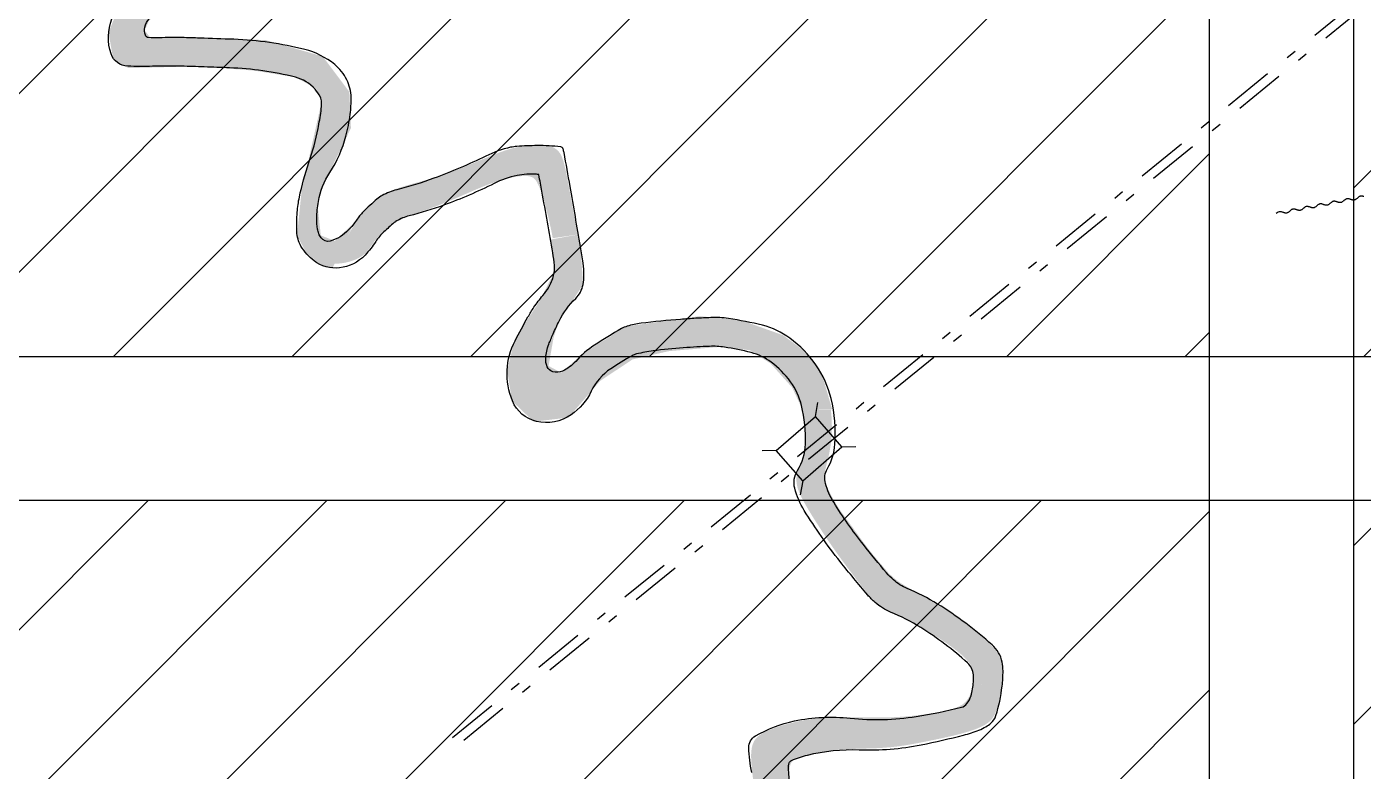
# Model space of a CAD drawing. Header units: metres. Extents: x 511779 to 512620, y 196282 to 196876.
# Drawn here: x 512530.68 to 512543.9, y 196389.82 to 196397.19 of the extents above; entities that cross this region are included whole.
import ezdxf

# ---------------------------------------------------------------- set-up
doc = ezdxf.new("R2010")
doc.units = ezdxf.units.M
doc.header["$MEASUREMENT"] = 0
doc.linetypes.add('DASHDOT', pattern=[1, 0.5, -0.25, 0, -0.25])
doc.layers.get('0').update_dxf_attribs({"linetype": 'CONTINUOUS'})
for name, color, linetype in [('BANGUNAN', 5, 'CONTINUOUS'), ('KOP', 7, 'CONTINUOUS'), ('sungai', 45, 'CONTINUOUS')]:
    doc.layers.add(name, color=color, linetype=linetype)

# ---------------------------------------------------------------- blocks, each defined once
blk = doc.blocks.new('jembatan')
at = {"color": 74, "linetype": 'Continuous'}
for p, q in [((0, 2.25), (-0.77, 3.2)), ((3.5, 2.25), (4.27, 3.2)), ((0, 2.25), (0, -2.25)), ((0, 2.25), (3.5, 2.25)), ((3.5, 2.25), (3.5, -2.25)), ((0, -2.25), (-0.77, -3.2)), ((0, -2.25), (3.5, -2.25)), ((3.5, -2.25), (4.27, -3.2))]:
    blk.add_line(p, q, dxfattribs=at)

msp = doc.modelspace()

# ---------------------------------------------------------------- hatches: boundary and pattern name
at = {"layer": 'KOP', "ltscale": 0.5}
h = msp.add_hatch(dxfattribs=at)
h.set_pattern_fill('ANSI31', color=1, scale=10, style=0)
h.set_pattern_definition([(45, (71.4876, 0), (-0.8838834765, 0.8838834765), [])])
edge = h.paths.add_edge_path(flags=16)
edge.add_arc((512532.423, 196433.478), 3.057, 0, 360)
h.paths.add_polyline_path([(512523.858, 196440.95), (512543.808, 196440.95), (512543.808, 196423.85), (512523.858, 196423.85)])
h.paths.add_polyline_path([(512542.383, 196440.95), (512562.333, 196440.95), (512562.333, 196423.85), (512542.383, 196423.85)])
edge = h.paths.add_edge_path(flags=16)
edge.add_arc((512551.955, 196433.478), 3.057, 0, 360)
h.paths.add_polyline_path([(512560.908, 196440.95), (512580.858, 196440.95), (512580.858, 196423.85), (512560.908, 196423.85)])
edge = h.paths.add_edge_path(flags=16)
edge.add_arc((512570.126, 196433.478), 3.057, 0, 360)
h.paths.add_polyline_path([(512579.433, 196425.275), (512599.383, 196425.275), (512599.383, 196408.175), (512579.433, 196408.175)])
edge = h.paths.add_edge_path(flags=16)
edge.add_arc((512589.144, 196417.665), 3.057, 0, 360)
h.paths.add_polyline_path([(512560.908, 196425.275), (512580.858, 196425.275), (512580.858, 196408.175), (512560.908, 196408.175)])
h.paths.add_polyline_path([(512542.383, 196425.275), (512562.333, 196425.275), (512562.333, 196408.175), (512542.383, 196408.175)])
h.paths.add_polyline_path([(512523.858, 196425.275), (512543.808, 196425.275), (512543.808, 196408.175), (512523.858, 196408.175)])
h.paths.add_polyline_path([(512505.333, 196425.275), (512525.283, 196425.275), (512525.283, 196408.175), (512505.333, 196408.175)])
h.paths.add_polyline_path([(512523.858, 196409.6), (512543.808, 196409.6), (512543.808, 196392.5), (512523.858, 196392.5)])
h.paths.add_polyline_path([(512505.333, 196409.6), (512525.283, 196409.6), (512525.283, 196392.5), (512505.333, 196392.5)])
h.paths.add_polyline_path([(512542.383, 196409.6), (512562.333, 196409.6), (512562.333, 196392.5), (512542.383, 196392.5)])
h.paths.add_polyline_path([(512560.908, 196409.6), (512580.858, 196409.6), (512580.858, 196392.5), (512560.908, 196392.5)])
h.paths.add_polyline_path([(512579.433, 196409.6), (512599.383, 196409.6), (512599.383, 196392.5), (512579.433, 196392.5)])
h.paths.add_polyline_path([(512597.958, 196393.925), (512617.908, 196393.925), (512617.908, 196376.825), (512597.958, 196376.825)])
h.paths.add_polyline_path([(512579.433, 196393.925), (512599.383, 196393.925), (512599.383, 196376.825), (512579.433, 196376.825)])
h.paths.add_polyline_path([(512560.908, 196393.925), (512580.858, 196393.925), (512580.858, 196376.825), (512560.908, 196376.825)])
h.paths.add_polyline_path([(512542.383, 196393.925), (512562.333, 196393.925), (512562.333, 196376.825), (512542.383, 196376.825)])
h.paths.add_polyline_path([(512523.858, 196393.925), (512543.808, 196393.925), (512543.808, 196376.825), (512523.858, 196376.825)])
edge = h.paths.add_edge_path(flags=16)
edge.add_arc((512571.015, 196385.187), 3.057, 0, 360)
edge = h.paths.add_edge_path(flags=16)
edge.add_arc((512551.79, 196384.481), 3.057, 0, 360)
edge = h.paths.add_edge_path(flags=16)
edge.add_arc((512532.988, 196384.481), 3.057, 0, 360)
edge = h.paths.add_edge_path(flags=16)
edge.add_arc((512533.899, 196400.421), 3.057, 0, 360)
edge = h.paths.add_edge_path(flags=16)
edge.add_arc((512514.397, 196399.691), 3.057, 0, 360)
edge = h.paths.add_edge_path(flags=16)
edge.add_arc((512515.155, 196416.926), 3.057, 0, 360)
edge = h.paths.add_edge_path(flags=16)
edge.add_arc((512533.571, 196417.021), 3.057, 0, 360)
edge = h.paths.add_edge_path(flags=16)
edge.add_arc((512552.148, 196417.106), 3.057, 0, 360)
edge = h.paths.add_edge_path(flags=16)
edge.add_arc((512552.949, 196400.556), 3.057, 0, 360)
edge = h.paths.add_edge_path(flags=16)
edge.add_arc((512570.351, 196400.556), 3.057, 0, 360)
edge = h.paths.add_edge_path(flags=16)
edge.add_arc((512570.294, 196416.853), 3.057, 0, 360)
edge = h.paths.add_edge_path(flags=16)
edge.add_arc((512589.265, 196401.204), 3.057, 0, 360)
edge = h.paths.add_edge_path(flags=16)
edge.add_arc((512589.798, 196384.821), 3.057, 0, 360)
edge = h.paths.add_edge_path(flags=16)
edge.add_arc((512608.213, 196384.944), 3.057, 0, 360)
at = {"layer": 'sungai', "ltscale": 30}
for points in [[(512532.682, 196397.068), (512531.902, 196397.078), (512531.847, 196397.148), (512531.887, 196397.242), (512531.936, 196397.292), (512532.095, 196397.311), (512532.329, 196397.316), (512532.513, 196397.331), (512532.672, 196397.381), (512532.727, 196397.46), (512532.747, 196397.57), (512532.714, 196398.159), (512532.72, 196398.349), (512532.53, 196398.362), (512532.442, 196397.625), (512531.861, 196397.599), (512531.607, 196397.421), (512531.488, 196397.128), (512531.538, 196396.85), (512531.687, 196396.776), (512532.378, 196396.795), (512532.935, 196396.751), (512533.337, 196396.686), (512533.541, 196396.577), (512533.598, 196396.449), (512533.399, 196395.561), (512533.354, 196395.119), (512533.449, 196394.945), (512533.608, 196394.819), (512533.703, 196394.794), (512533.917, 196395.246), (512533.728, 196395.068), (512533.589, 196395.122), (512533.554, 196395.45), (512533.638, 196395.673), (512533.887, 196396.182), (512533.872, 196396.54), (512533.608, 196396.892), (512533.045, 196397.053)], [(512534.792, 196395.435), (512534.832, 196395.451), (512534.872, 196395.467), (512534.913, 196395.484), (512534.954, 196395.502), (512534.995, 196395.52), (512535.038, 196395.538), (512535.081, 196395.557), (512535.125, 196395.576), (512535.169, 196395.594), (512535.212, 196395.612), (512535.256, 196395.629), (512535.298, 196395.644), (512535.34, 196395.658), (512535.38, 196395.67), (512535.42, 196395.681), (512535.457, 196395.69), (512535.493, 196395.697), (512535.527, 196395.703), (512535.558, 196395.707), (512535.587, 196395.709), (512535.612, 196395.71), (512535.635, 196395.709), (512535.656, 196395.706), (512535.674, 196395.7), (512535.69, 196395.692), (512535.705, 196395.679), (512535.719, 196395.663), (512535.732, 196395.641), (512535.745, 196395.615), (512535.759, 196395.583), (512535.772, 196395.545), (512535.786, 196395.504), (512535.799, 196395.459), (512535.812, 196395.411), (512535.825, 196395.361), (512535.838, 196395.311), (512535.85, 196395.26), (512535.861, 196395.209), (512535.872, 196395.16), (512535.881, 196395.111), (512535.884, 196395.094), (512536.127, 196395.13), (512536.122, 196395.163), (512536.114, 196395.213), (512536.106, 196395.264), (512536.097, 196395.313), (512536.089, 196395.362), (512536.08, 196395.409), (512536.071, 196395.455), (512536.063, 196395.498), (512536.055, 196395.54), (512536.048, 196395.58), (512536.041, 196395.618), (512536.034, 196395.655), (512536.028, 196395.689), (512536.021, 196395.722), (512536.015, 196395.753), (512536.009, 196395.782), (512536.002, 196395.81), (512535.996, 196395.836), (512535.988, 196395.861), (512535.98, 196395.884), (512535.972, 196395.905), (512535.962, 196395.925), (512535.95, 196395.942), (512535.937, 196395.957), (512535.923, 196395.971), (512535.907, 196395.982), (512535.889, 196395.992), (512535.871, 196396), (512535.851, 196396.006), (512535.83, 196396.011), (512535.809, 196396.015), (512535.788, 196396.017), (512535.766, 196396.019), (512535.744, 196396.019), (512535.722, 196396.019), (512535.699, 196396.018), (512535.677, 196396.016), (512535.654, 196396.014), (512535.631, 196396.011), (512535.609, 196396.008), (512535.586, 196396.005), (512535.563, 196396.001), (512535.54, 196395.996), (512535.515, 196395.991), (512535.49, 196395.985), (512535.464, 196395.978), (512535.437, 196395.969), (512535.408, 196395.96), (512535.378, 196395.949), (512535.345, 196395.938), (512535.312, 196395.925), (512535.277, 196395.911), (512535.241, 196395.896), (512535.204, 196395.881), (512535.167, 196395.866), (512535.128, 196395.85), (512535.09, 196395.834), (512535.051, 196395.818), (512535.012, 196395.802), (512534.973, 196395.786), (512534.935, 196395.771), (512534.897, 196395.756), (512534.859, 196395.742), (512534.823, 196395.729), (512534.79, 196395.718, -0.000047), (512534.789, 196395.717), (512534.752, 196395.705), (512534.718, 196395.695), (512534.685, 196395.685), (512534.652, 196395.675), (512534.619, 196395.666), (512534.586, 196395.657), (512534.553, 196395.648), (512534.52, 196395.639), (512534.487, 196395.63), (512534.454, 196395.62), (512534.422, 196395.611), (512534.391, 196395.601), (512534.361, 196395.592), (512534.333, 196395.582), (512534.306, 196395.572), (512534.282, 196395.562), (512534.259, 196395.552), (512534.238, 196395.541), (512534.218, 196395.529), (512534.199, 196395.517), (512534.18, 196395.504), (512534.162, 196395.491), (512534.143, 196395.476), (512534.123, 196395.46), (512534.103, 196395.443), (512534.083, 196395.425), (512534.063, 196395.406), (512534.042, 196395.387), (512534.023, 196395.367), (512534.003, 196395.347), (512533.985, 196395.327), (512533.968, 196395.309, 0.00909), (512533.956, 196395.293), (512533.7, 196394.845), (512533.72, 196394.843), (512533.752, 196394.843), (512533.785, 196394.845), (512533.818, 196394.85), (512533.851, 196394.857), (512533.884, 196394.866), (512533.916, 196394.877), (512533.946, 196394.889), (512533.974, 196394.904), (512533.999, 196394.92), (512534.02, 196394.937), (512534.04, 196394.956), (512534.057, 196394.976), (512534.073, 196394.997), (512534.088, 196395.018), (512534.104, 196395.04), (512534.12, 196395.063), (512534.138, 196395.087), (512534.158, 196395.11), (512534.18, 196395.133), (512534.204, 196395.157), (512534.23, 196395.18), (512534.259, 196395.202), (512534.289, 196395.224), (512534.321, 196395.244), (512534.355, 196395.264), (512534.391, 196395.282), (512534.429, 196395.299), (512534.468, 196395.315), (512534.508, 196395.33), (512534.548, 196395.345), (512534.589, 196395.36), (512534.63, 196395.374), (512534.671, 196395.389), (512534.712, 196395.403), (512534.752, 196395.419)], [(512536.184, 196394.636), (512536.159, 196395.011), (512536.129, 196395.129), (512535.867, 196395.082), (512535.888, 196394.922, -0.00986), (512535.899, 196394.839), (512535.907, 196394.78), (512535.901, 196394.767, -0.037872), (512535.893, 196394.726), (512535.893, 196394.726), (512535.893, 196394.726), (512535.893, 196394.726, -0.071808), (512535.844, 196394.609), (512535.844, 196394.609), (512535.844, 196394.609, 0.071808), (512535.893, 196394.726, 0.037872), (512535.901, 196394.767), (512535.756, 196394.477), (512535.575, 196394.2, 0.001018), (512535.559, 196394.171), (512535.502, 196394.058), (512535.901, 196394.202), (512535.946, 196394.272, -0.000303), (512535.948, 196394.275, -0.060231), (512536.058, 196394.442)], [(512538.163, 196394.135), (512537.778, 196394.273, 0.005682), (512537.698, 196394.288), (512537.476, 196394.31, 0.007387), (512537.449, 196394.309, 0.004113), (512537.3, 196394.302, 0.004071), (512537.15, 196394.292, 0.002904), (512537.067, 196394.286), (512536.806, 196394.25), (512536.616, 196394.223, 0.054791), (512536.564, 196394.2, 0.001828), (512536.523, 196394.176), (512536.46, 196394.126), (512536.205, 196393.97), (512535.966, 196393.765), (512535.843, 196393.831), (512535.892, 196394.11), (512535.926, 196394.219), (512535.919, 196394.217, 0.005652), (512535.888, 196394.149), (512535.888, 196394.149), (512535.888, 196394.149), (512535.888, 196394.149), (512535.888, 196394.149), (512535.888, 196394.149), (512535.888, 196394.149), (512535.888, 196394.149), (512535.888, 196394.149), (512535.888, 196394.149), (512535.888, 196394.149), (512535.888, 196394.149, -0.005652), (512535.919, 196394.217), (512535.499, 196394.056), (512535.433, 196393.788), (512535.481, 196393.486), (512535.695, 196393.28), (512536.04, 196393.321), (512536.353, 196393.683), (512536.674, 196393.896), (512537.036, 196393.978), (512537.546, 196394.02), (512537.834, 196393.987), (512538.04, 196393.855), (512538.254, 196393.617), (512538.353, 196393.403), (512538.649, 196393.403), (512538.549, 196393.745, 0.029264), (512538.489, 196393.841, 0.038566), (512538.374, 196393.979)], [(512537.341, 196394.324), (512537.073, 196394.286, -0.002674), (512537.15, 196394.292), (512537.15, 196394.292), (512537.15, 196394.292), (512537.15, 196394.292), (512537.15, 196394.292, 0.002674), (512537.073, 196394.286), (512536.575, 196394.217), (512536.46, 196394.126), (512538.163, 196394.135), (512537.778, 196394.273)], [(512538.633, 196393.04), (512538.637, 196393.07), (512538.64, 196393.102), (512538.643, 196393.134), (512538.644, 196393.168), (512538.646, 196393.203), (512538.646, 196393.24), (512538.645, 196393.277), (512538.644, 196393.315), (512538.641, 196393.353), (512538.637, 196393.391), (512538.636, 196393.398), (512538.354, 196393.404, -0.060113), (512538.385, 196393.058, -0.13376), (512538.305, 196392.796), (512538.303, 196392.785), (512538.577, 196392.778), (512538.58, 196392.797), (512538.584, 196392.817), (512538.589, 196392.837), (512538.594, 196392.859), (512538.6, 196392.882), (512538.606, 196392.905), (512538.612, 196392.93), (512538.618, 196392.956), (512538.623, 196392.983), (512538.628, 196393.011)], [(512538.583, 196392.669), (512538.583, 196392.669, -0.071421), (512538.576, 196392.723), (512538.576, 196392.726), (512538.575, 196392.743), (512538.575, 196392.76), (512538.577, 196392.778), (512538.303, 196392.785), (512538.302, 196392.78), (512538.298, 196392.754), (512538.296, 196392.727), (512538.295, 196392.702), (512538.297, 196392.676), (512538.301, 196392.651), (512538.307, 196392.625), (512538.317, 196392.597), (512538.329, 196392.567), (512538.345, 196392.534), (512538.364, 196392.498), (512538.386, 196392.458), (512538.412, 196392.413), (512538.442, 196392.364), (512538.474, 196392.312), (512538.509, 196392.258), (512538.545, 196392.202), (512538.582, 196392.145), (512538.62, 196392.089), (512538.658, 196392.034), (512538.695, 196391.981), (512538.732, 196391.93), (512538.768, 196391.881), (512538.803, 196391.834), (512538.837, 196391.789), (512538.869, 196391.747), (512538.899, 196391.707), (512538.928, 196391.669), (512538.955, 196391.634), (512538.98, 196391.601), (512539.004, 196391.57), (512539.028, 196391.542), (512539.052, 196391.516), (512539.076, 196391.492), (512539.102, 196391.469), (512539.129, 196391.449), (512539.159, 196391.429), (512539.19, 196391.412), (512539.224, 196391.395), (512539.259, 196391.378), (512539.295, 196391.362), (512539.333, 196391.346), (512539.371, 196391.329), (512539.408, 196391.311), (512539.768, 196391.42), (512539.766, 196391.421), (512539.741, 196391.437), (512539.715, 196391.453), (512539.689, 196391.469), (512539.662, 196391.486), (512539.635, 196391.502), (512539.607, 196391.519), (512539.579, 196391.536), (512539.549, 196391.553), (512539.52, 196391.57), (512539.489, 196391.588), (512539.459, 196391.605), (512539.428, 196391.623), (512539.398, 196391.641), (512539.369, 196391.658), (512539.342, 196391.675), (512539.316, 196391.692), (512539.292, 196391.709), (512539.27, 196391.726), (512539.251, 196391.742), (512539.233, 196391.759), (512539.216, 196391.775), (512539.2, 196391.792), (512539.185, 196391.81), (512539.169, 196391.828), (512539.153, 196391.847), (512539.136, 196391.867), (512539.117, 196391.889), (512539.099, 196391.911), (512539.079, 196391.934), (512539.059, 196391.958), (512539.039, 196391.983), (512539.019, 196392.008), (512538.999, 196392.034), (512538.978, 196392.061), (512538.958, 196392.088), (512538.938, 196392.115), (512538.918, 196392.142), (512538.899, 196392.169), (512538.879, 196392.196), (512538.86, 196392.223), (512538.842, 196392.248), (512538.823, 196392.273), (512538.805, 196392.297), (512538.788, 196392.321), (512538.771, 196392.344), (512538.754, 196392.368), (512538.738, 196392.391), (512538.721, 196392.415), (512538.705, 196392.439), (512538.69, 196392.464), (512538.675, 196392.49), (512538.66, 196392.515), (512538.646, 196392.54), (512538.633, 196392.565), (512538.621, 196392.589), (512538.61, 196392.612), (512538.601, 196392.634), (512538.593, 196392.654), (512538.587, 196392.673), (512538.582, 196392.691), (512538.578, 196392.709), (512538.576, 196392.723, 0.07142), (512538.583, 196392.669)], [(512540.117, 196390.26), (512540.14, 196390.271), (512540.161, 196390.283), (512540.18, 196390.295), (512540.198, 196390.308), (512540.214, 196390.322), (512540.228, 196390.337), (512540.24, 196390.353), (512540.25, 196390.37), (512540.259, 196390.388), (512540.267, 196390.407), (512540.274, 196390.427), (512540.28, 196390.448), (512540.286, 196390.471), (512540.292, 196390.495), (512540.298, 196390.52), (512540.303, 196390.546), (512540.309, 196390.572), (512540.314, 196390.6), (512540.319, 196390.627), (512540.324, 196390.655), (512540.327, 196390.673), (512540.043, 196390.68), (512540.042, 196390.672), (512540.037, 196390.65), (512540.031, 196390.629), (512540.025, 196390.609), (512540.017, 196390.59), (512540.01, 196390.572), (512540.001, 196390.554), (512539.991, 196390.538), (512539.98, 196390.523), (512539.968, 196390.509), (512539.954, 196390.496), (512539.939, 196390.484), (512539.921, 196390.473), (512539.902, 196390.463), (512539.88, 196390.454), (512539.856, 196390.445), (512539.83, 196390.436), (512539.801, 196390.429), (512539.77, 196390.421), (512539.735, 196390.414), (512539.697, 196390.407), (512539.657, 196390.4), (512539.613, 196390.393), (512539.567, 196390.386), (512539.519, 196390.38), (512539.469, 196390.374), (512539.417, 196390.369), (512539.364, 196390.364), (512539.311, 196390.361), (512539.257, 196390.358), (512539.202, 196390.357), (512539.148, 196390.356), (512539.094, 196390.355), (512539.041, 196390.355), (512538.988, 196390.356), (512538.936, 196390.356), (512538.886, 196390.357), (512538.838, 196390.357), (512538.791, 196390.357), (512538.745, 196390.357), (512538.701, 196390.357), (512538.659, 196390.356), (512538.617, 196390.355), (512538.577, 196390.353), (512538.538, 196390.35), (512538.5, 196390.347), (512538.462, 196390.342), (512538.426, 196390.337), (512538.389, 196390.332), (512538.354, 196390.325), (512538.318, 196390.318), (512538.282, 196390.31), (512538.246, 196390.301), (512538.21, 196390.292), (512538.174, 196390.282), (512538.138, 196390.271), (512538.103, 196390.259), (512538.07, 196390.248), (512538.038, 196390.235), (512538.009, 196390.223), (512537.982, 196390.21), (512537.958, 196390.198), (512537.937, 196390.184), (512537.918, 196390.171), (512537.903, 196390.156), (512537.889, 196390.14), (512537.878, 196390.123), (512537.869, 196390.104), (512537.861, 196390.083), (512537.855, 196390.06), (512537.851, 196390.035), (512537.848, 196390.007), (512537.847, 196389.975), (512537.848, 196389.941), (512537.85, 196389.903), (512537.853, 196389.861), (512537.858, 196389.815), (512537.864, 196389.765), (512537.869, 196389.729, -0.021905), (512537.91, 196389.427), (512537.91, 196389.427, 0.021905), (512537.869, 196389.729), (512537.871, 196389.712), (512537.879, 196389.655), (512537.887, 196389.597), (512537.894, 196389.538), (512537.901, 196389.48), (512537.906, 196389.422), (512537.91, 196389.366), (512537.912, 196389.313), (512537.912, 196389.262), (512537.91, 196389.214), (512537.907, 196389.168), (512537.903, 196389.125), (512537.897, 196389.084), (512538.3, 196389.066), (512538.3, 196389.095), (512538.299, 196389.124), (512538.298, 196389.153), (512538.296, 196389.182), (512538.294, 196389.21), (512538.291, 196389.239), (512538.288, 196389.268), (512538.285, 196389.296), (512538.281, 196389.324), (512538.277, 196389.352), (512538.272, 196389.38), (512538.268, 196389.408), (512538.264, 196389.435), (512538.259, 196389.462), (512538.255, 196389.488), (512538.251, 196389.514), (512538.247, 196389.54), (512538.243, 196389.566), (512538.239, 196389.592), (512538.236, 196389.618), (512538.233, 196389.644), (512538.231, 196389.67), (512538.229, 196389.696), (512538.227, 196389.722), (512538.226, 196389.747), (512538.225, 196389.772), (512538.225, 196389.796), (512538.226, 196389.818), (512538.227, 196389.839), (512538.229, 196389.858), (512538.232, 196389.874), (512538.236, 196389.889), (512538.241, 196389.902), (512538.248, 196389.913), (512538.256, 196389.923), (512538.267, 196389.933), (512538.281, 196389.941), (512538.302, 196389.951, -0.001702), (512538.308, 196389.954), (512538.317, 196389.958), (512538.34, 196389.965), (512538.365, 196389.973), (512538.391, 196389.98), (512538.419, 196389.988), (512538.448, 196389.994), (512538.478, 196390.001), (512538.508, 196390.007), (512538.538, 196390.012), (512538.568, 196390.017), (512538.598, 196390.022), (512538.628, 196390.026), (512538.66, 196390.03), (512538.692, 196390.034), (512538.726, 196390.036), (512538.762, 196390.039), (512538.8, 196390.041), (512538.839, 196390.043), (512538.879, 196390.045), (512538.92, 196390.046), (512538.961, 196390.047), (512539.002, 196390.049), (512539.041, 196390.05), (512539.079, 196390.051), (512539.116, 196390.053), (512539.151, 196390.055), (512539.184, 196390.058), (512539.217, 196390.06), (512539.248, 196390.063), (512539.279, 196390.067), (512539.309, 196390.07), (512539.34, 196390.075), (512539.37, 196390.079), (512539.4, 196390.084), (512539.43, 196390.089), (512539.46, 196390.095), (512539.49, 196390.1), (512539.52, 196390.106), (512539.55, 196390.112), (512539.58, 196390.118), (512539.61, 196390.124), (512539.64, 196390.13), (512539.67, 196390.136), (512539.701, 196390.143), (512539.731, 196390.149), (512539.762, 196390.156), (512539.793, 196390.163), (512539.824, 196390.17), (512539.856, 196390.177), (512539.887, 196390.185), (512539.919, 196390.193), (512539.95, 196390.202), (512539.981, 196390.211), (512540.01, 196390.22), (512540.039, 196390.229), (512540.067, 196390.239), (512540.092, 196390.249)]]:
    msp.add_hatch(color=43, dxfattribs=at).paths.add_polyline_path(points)
h = msp.add_hatch(color=43, dxfattribs=at)
h.paths.add_polyline_path([(512540.076, 196391.2), (512540.044, 196391.225), (512540.012, 196391.25), (512539.98, 196391.274), (512539.95, 196391.296), (512539.921, 196391.317), (512539.893, 196391.336), (512539.867, 196391.355), (512539.841, 196391.372), (512539.816, 196391.389), (512539.791, 196391.405), (512539.768, 196391.42), (512539.41, 196391.312, -0.004023), (512539.438, 196391.297), (512539.449, 196391.291), (512539.489, 196391.27), (512539.529, 196391.248), (512539.568, 196391.226), (512539.608, 196391.202), (512539.647, 196391.178), (512539.686, 196391.153), (512539.725, 196391.127), (512539.762, 196391.102), (512539.799, 196391.076), (512539.834, 196391.051), (512539.868, 196391.025), (512539.899, 196391), (512539.928, 196390.976), (512539.954, 196390.952), (512539.977, 196390.928), (512539.996, 196390.906), (512540.012, 196390.884), (512540.024, 196390.863), (512540.034, 196390.842), (512540.041, 196390.822), (512540.046, 196390.801), (512540.049, 196390.78), (512540.05, 196390.759), (512540.05, 196390.737), (512540.048, 196390.716), (512540.048, 196390.71, -0.001545), (512540.047, 196390.706, -0.010762), (512540.045, 196390.68), (512540.327, 196390.673), (512540.328, 196390.683), (512540.332, 196390.711), (512540.335, 196390.738), (512540.337, 196390.765), (512540.338, 196390.791), (512540.338, 196390.816), (512540.337, 196390.841), (512540.334, 196390.866), (512540.329, 196390.89), (512540.323, 196390.914), (512540.315, 196390.937), (512540.304, 196390.96), (512540.292, 196390.982), (512540.277, 196391.005), (512540.26, 196391.028), (512540.24, 196391.051), (512540.218, 196391.074), (512540.194, 196391.099), (512540.167, 196391.123), (512540.138, 196391.149), (512540.108, 196391.175)])
h.paths.add_polyline_path([(512538.325, 196392.567), (512539.527, 196391.138), (512539.681, 196391.268), (512538.479, 196392.696)], flags=9)

# ---------------------------------------------------------------- linework, layer by layer
at = {"color": 5, "linetype": 'Continuous', "lineweight": -3}
for points in [[(512523.858, 196409.6), (512543.808, 196409.6), (512543.808, 196392.5), (512523.858, 196392.5)], [(512542.383, 196409.6), (512562.333, 196409.6), (512562.333, 196392.5), (512542.383, 196392.5)], [(512523.858, 196393.925), (512543.808, 196393.925), (512543.808, 196376.825), (512523.858, 196376.825)], [(512542.383, 196393.925), (512562.333, 196393.925), (512562.333, 196376.825), (512542.383, 196376.825)]]:
    msp.add_lwpolyline(points, close=True, dxfattribs=at)
at = {"layer": 'BANGUNAN', "color": 3, "linetype": 'DASHDOT'}
for p, q in [((512534.892, 196390.158), (512547.087, 196400.082)), ((512535.003, 196390.132), (512547.198, 196400.056))]:
    msp.add_line(p, q, dxfattribs=at)
at = {"layer": 'sungai', "color": 43, "ltscale": 30}
for points in [[(512537.853, 196389.811, -0.044007), (512537.825, 196390.057, -0.273798), (512537.889, 196390.172, -0.081266), (512538.277, 196390.321, -0.077407), (512538.828, 196390.348, 0.065178), (512539.481, 196390.365, 0.023131), (512539.928, 196390.456, 0.1656), (512539.983, 196390.492, 0.093327), (512540.023, 196390.569, 0.057913), (512540.047, 196390.706, 0.015638), (512540.049, 196390.747, 0.021721), (512540.047, 196390.776, 0.19027), (512539.988, 196390.896, 0.042718), (512539.526, 196391.244, 0.043218), (512539.226, 196391.398, -0.082277), (512539.075, 196391.492, -0.036739), (512539.001, 196391.566, -0.008994), (512538.728, 196391.897, -0.028984), (512538.373, 196392.402, -0.075545), (512538.279, 196392.621, -0.205598), (512538.306, 196392.798, 0.132599), (512538.385, 196393.058, 0.066354), (512538.346, 196393.439, 0.098346), (512538.237, 196393.675, 0.076637), (512538.045, 196393.869, 0.096737), (512537.848, 196393.963, 0.025822), (512537.584, 196394.017, 0.047063), (512537.436, 196394.025, 0.004401), (512537.311, 196394.019, 0.00405), (512537.176, 196394.01, 0.01374), (512536.877, 196393.98, 0.025068), (512536.714, 196393.95, 0.074094), (512536.669, 196393.932, 0.014539), (512536.458, 196393.803, 0.135328), (512536.265, 196393.581, -0.12943), (512536.065, 196393.348, -0.212202), (512535.722, 196393.283, -0.242376), (512535.486, 196393.485, -0.108348), (512535.433, 196393.788, -0.110086), (512535.511, 196394.081, -0.008296), (512535.639, 196394.316, -0.019843), (512535.698, 196394.411, -0.025713), (512535.786, 196394.528, 0.037988), (512535.844, 196394.609, 0.071808), (512535.893, 196394.726, 0.09181), (512535.901, 196394.826, 0.014797), (512535.884, 196394.95, 0.003021), (512535.777, 196395.558, 0.001572), (512535.747, 196395.72, 0.116629), (512535.746, 196395.723, 0.199703), (512535.745, 196395.723, 0.013897), (512535.722, 196395.726, 0.035302), (512535.627, 196395.726, 0.034594), (512535.531, 196395.714, 0.065484), (512535.304, 196395.635, -0.028956), (512534.806, 196395.421, -0.025164), (512534.462, 196395.315, 0.068371), (512534.339, 196395.265, 0.047755), (512534.315, 196395.248, 0.010394), (512534.213, 196395.157, 0.05911), (512534.133, 196395.061, -0.043244), (512534.027, 196394.927, -0.178094), (512533.774, 196394.801, -0.194257), (512533.522, 196394.871, -0.095962), (512533.393, 196395.017, -0.126868), (512533.352, 196395.16, -0.025619), (512533.356, 196395.351, -0.032322), (512533.377, 196395.501, -0.031121), (512533.471, 196395.842, 0.031528), (512533.562, 196396.179, 0.017465), (512533.591, 196396.352, 0.035074), (512533.597, 196396.439, 0.114655), (512533.585, 196396.49, 0.063926), (512533.532, 196396.568, 0.152723), (512533.338, 196396.686, 0.051764), (512532.687, 196396.779, 0.001233), (512532.435, 196396.788, 0.001379), (512532.21, 196396.795, 0.014949), (512531.925, 196396.794, -0.017245), (512531.678, 196396.795, -0.312551), (512531.513, 196396.918, -0.175202), (512531.522, 196397.263, -0.112123)], [(512538.258, 196389.484, -0.016664), (512538.217, 196389.848, -0.106752), (512538.225, 196389.906, -0.208163), (512538.247, 196389.93, -0.040043), (512538.404, 196389.983, -0.070894), (512538.917, 196390.036, 0.059566), (512539.529, 196390.085, 0.01224), (512539.95, 196390.181, 0.033452), (512540.101, 196390.23, 0.034178), (512540.171, 196390.264, 0.04543), (512540.22, 196390.298, 0.145171), (512540.27, 196390.374, 0.043969), (512540.331, 196390.664, 0.029552), (512540.34, 196390.816, 0.052281), (512540.331, 196390.902, 0.158822), (512540.232, 196391.073, 0.045246), (512539.691, 196391.477, 0.038753), (512539.391, 196391.631, -0.082756), (512539.256, 196391.715, -0.034326), (512539.188, 196391.785, -0.009213), (512538.958, 196392.065, -0.028765), (512538.664, 196392.483, -0.072559), (512538.583, 196392.669, -0.200991), (512538.602, 196392.816, 0.114678), (512538.677, 196393.057, 0.076663), (512538.639, 196393.508, 0.095273), (512538.489, 196393.841, 0.0797), (512538.231, 196394.105, 0.098604), (512537.96, 196394.233, 0.023972), (512537.623, 196394.3, 0.047351), (512537.449, 196394.309, 0.004113), (512537.3, 196394.302, 0.004071), (512537.15, 196394.292, 0.013718), (512536.758, 196394.253, 0.038891), (512536.621, 196394.224, 0.060223), (512536.564, 196394.2, 0.011878), (512536.297, 196394.037, 0.069512), (512536.111, 196393.876, -0.107761), (512535.982, 196393.781, -0.174386), (512535.885, 196393.774, -0.230884), (512535.828, 196393.824, -0.117894), (512535.815, 196393.909, -0.072356), (512535.845, 196394.045, -0.013227), (512535.888, 196394.149, -0.01059), (512535.948, 196394.275, -0.083739), (512536.111, 196394.499, 0.151534), (512536.184, 196394.636, 0.048454), (512536.193, 196394.729, 0.037314), (512536.184, 196394.849, 0.004497), (512536.159, 196395.011, 0.001212), (512536.056, 196395.607, 0.003381), (512535.996, 196395.941, 0.031), (512535.987, 196395.976, 0.289965), (512535.963, 196395.997, 0.036764), (512535.731, 196396.01, 0.012436), (512535.529, 196396.002, 0.040206), (512535.467, 196395.993, 0.05838), (512535.221, 196395.906, -0.027306), (512534.708, 196395.687, -0.024104), (512534.342, 196395.573, 0.059569), (512534.196, 196395.517, 0.055306), (512534.145, 196395.481, 0.018444), (512534.009, 196395.355, 0.048107), (512533.942, 196395.273, -0.040695), (512533.864, 196395.176, -0.136147), (512533.682, 196395.066, -0.322827), (512533.591, 196395.099, -0.05371), (512533.57, 196395.138, -0.049691), (512533.557, 196395.184, -0.053456), (512533.549, 196395.291, -0.034036), (512533.565, 196395.457, -0.103807), (512533.679, 196395.745, 0.081505), (512533.838, 196396.104, 0.030785), (512533.88, 196396.318, 0.03953), (512533.889, 196396.487, 0.110149), (512533.846, 196396.662, 0.104398), (512533.727, 196396.811, 0.111833), (512533.43, 196396.961, 0.051878), (512532.727, 196397.061, 0.00112), (512532.392, 196397.073, 0.002116), (512532.215, 196397.078, 0.018856), (512531.992, 196397.076, -0.038451), (512531.882, 196397.078, -0.294481), (512531.854, 196397.101, -0.127729), (512531.848, 196397.181, -0.159387), (512531.895, 196397.266, -0.156945)]]:
    msp.add_lwpolyline(points, format="xyb", dxfattribs=at)
at = {"layer": 'sungai', "color": 43, "lineweight": -3, "ltscale": 30}
msp.add_lwpolyline([(512543.909, 196395.506), (512543.904, 196395.507), (512543.899, 196395.509), (512543.895, 196395.51), (512543.89, 196395.511), (512543.886, 196395.511), (512543.882, 196395.511), (512543.877, 196395.511), (512543.873, 196395.51), (512543.869, 196395.508), (512543.865, 196395.506), (512543.861, 196395.503), (512543.858, 196395.501), (512543.854, 196395.498), (512543.85, 196395.495), (512543.846, 196395.491), (512543.843, 196395.488), (512543.839, 196395.485), (512543.835, 196395.482), (512543.831, 196395.479), (512543.827, 196395.477), (512543.823, 196395.475), (512543.819, 196395.473), (512543.815, 196395.472), (512543.811, 196395.472), (512543.807, 196395.472), (512543.802, 196395.472), (512543.798, 196395.473), (512543.793, 196395.474), (512543.789, 196395.475), (512543.784, 196395.477), (512543.779, 196395.478), (512543.775, 196395.48), (512543.77, 196395.482), (512543.766, 196395.483), (512543.761, 196395.484), (512543.756, 196395.485), (512543.752, 196395.485), (512543.748, 196395.485), (512543.743, 196395.485), (512543.739, 196395.484), (512543.735, 196395.482), (512543.731, 196395.48), (512543.728, 196395.478), (512543.724, 196395.475), (512543.72, 196395.472), (512543.716, 196395.469), (512543.712, 196395.466), (512543.709, 196395.462), (512543.705, 196395.459), (512543.701, 196395.456), (512543.697, 196395.454), (512543.694, 196395.451), (512543.69, 196395.449), (512543.686, 196395.447), (512543.682, 196395.446), (512543.677, 196395.446), (512543.673, 196395.446), (512543.669, 196395.446), (512543.664, 196395.447), (512543.659, 196395.448), (512543.655, 196395.45), (512543.65, 196395.451), (512543.646, 196395.453), (512543.641, 196395.454), (512543.636, 196395.456), (512543.632, 196395.457), (512543.627, 196395.458), (512543.623, 196395.459), (512543.618, 196395.46), (512543.614, 196395.46), (512543.61, 196395.459), (512543.606, 196395.458), (512543.601, 196395.456), (512543.598, 196395.454), (512543.594, 196395.452), (512543.59, 196395.449), (512543.586, 196395.446), (512543.582, 196395.443), (512543.579, 196395.44), (512543.575, 196395.437), (512543.571, 196395.433), (512543.567, 196395.431), (512543.564, 196395.428), (512543.56, 196395.425), (512543.556, 196395.423), (512543.552, 196395.422), (512543.548, 196395.421), (512543.543, 196395.42), (512543.539, 196395.42), (512543.535, 196395.42), (512543.53, 196395.421), (512543.526, 196395.422), (512543.521, 196395.424), (512543.516, 196395.425), (512543.512, 196395.427), (512543.507, 196395.429), (512543.502, 196395.43), (512543.498, 196395.431), (512543.493, 196395.433), (512543.489, 196395.433), (512543.484, 196395.434), (512543.48, 196395.434), (512543.476, 196395.433), (512543.472, 196395.432), (512543.468, 196395.431), (512543.464, 196395.429), (512543.46, 196395.426), (512543.456, 196395.423), (512543.452, 196395.42), (512543.449, 196395.417), (512543.445, 196395.414), (512543.441, 196395.411), (512543.437, 196395.408), (512543.434, 196395.405), (512543.43, 196395.402), (512543.426, 196395.4), (512543.422, 196395.397), (512543.418, 196395.396), (512543.414, 196395.395), (512543.41, 196395.394), (512543.405, 196395.394), (512543.401, 196395.395), (512543.396, 196395.396), (512543.392, 196395.397), (512543.387, 196395.398), (512543.383, 196395.4), (512543.378, 196395.401), (512543.373, 196395.403), (512543.369, 196395.404), (512543.364, 196395.406), (512543.359, 196395.407), (512543.355, 196395.408), (512543.351, 196395.408), (512543.346, 196395.408), (512543.342, 196395.408), (512543.338, 196395.407), (512543.334, 196395.405), (512543.33, 196395.403), (512543.326, 196395.4), (512543.322, 196395.398), (512543.318, 196395.395), (512543.315, 196395.392), (512543.311, 196395.388), (512543.307, 196395.385), (512543.304, 196395.382), (512543.3, 196395.379), (512543.296, 196395.376), (512543.292, 196395.374), (512543.288, 196395.372), (512543.284, 196395.37), (512543.28, 196395.369), (512543.276, 196395.368), (512543.271, 196395.368), (512543.267, 196395.369), (512543.263, 196395.37), (512543.258, 196395.371), (512543.253, 196395.372), (512543.249, 196395.374), (512543.244, 196395.375), (512543.239, 196395.377), (512543.235, 196395.379), (512543.23, 196395.38), (512543.226, 196395.381), (512543.221, 196395.382), (512543.217, 196395.382), (512543.212, 196395.382), (512543.208, 196395.382), (512543.204, 196395.381), (512543.2, 196395.379), (512543.196, 196395.377), (512543.192, 196395.375), (512543.188, 196395.372), (512543.185, 196395.369), (512543.181, 196395.366), (512543.177, 196395.363), (512543.173, 196395.359), (512543.17, 196395.356), (512543.166, 196395.353), (512543.162, 196395.35), (512543.158, 196395.348), (512543.154, 196395.346), (512543.15, 196395.344), (512543.146, 196395.343), (512543.142, 196395.343), (512543.138, 196395.343), (512543.133, 196395.343), (512543.128, 196395.344), (512543.123, 196395.345), (512543.118, 196395.347), (512543.113, 196395.349), (512543.107, 196395.351), (512543.101, 196395.353), (512543.095, 196395.354), (512543.088, 196395.355), (512543.081, 196395.355), (512543.073, 196395.354), (512543.064, 196395.351), (512543.054, 196395.345), (512543.043, 196395.337)], dxfattribs=at)

# ---------------------------------------------------------------- block references
at = {"layer": 'BANGUNAN', "color": 3, "linetype": 'Continuous', "ltscale": 30, "xscale": 0.1139999999999047, "yscale": 0.114, "zscale": 0.114, "rotation": 130.9978234108705}
msp.add_blockref('jembatan', (512538.551, 196392.863), dxfattribs=at)

doc.saveas('drawing.dxf')
